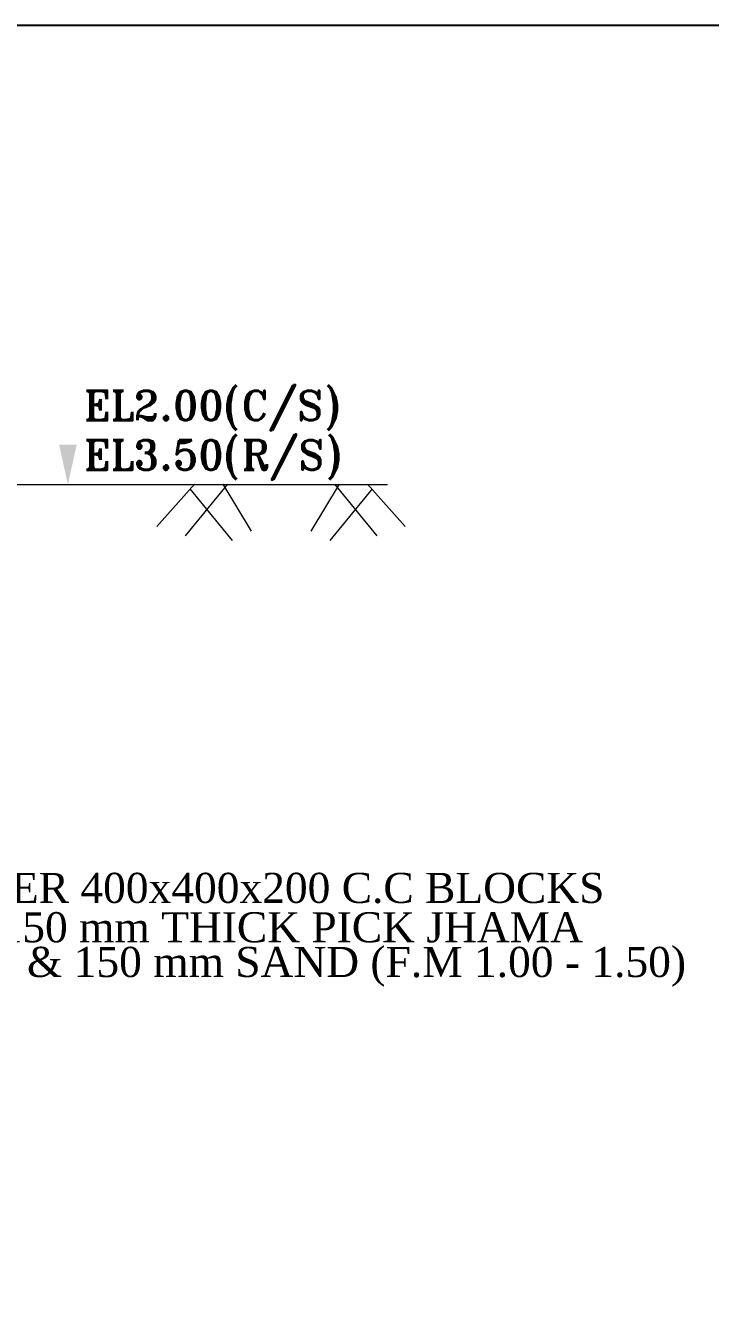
# Model space of a CAD drawing. Extents: x -298162 to 1078160, y -513173 to -216568.
# Drawn here: x 595994 to 600878, y -255096 to -246041 of the extents above; entities that cross this region are included whole.
import ezdxf

# ---------------------------------------------------------------- set-up
doc = ezdxf.new("R2010")
doc.units = 0
doc.header["$MEASUREMENT"] = 0
doc.layers.get('0').update_dxf_attribs({"linetype": 'CONTINUOUS'})
doc.layers.add('LINE', color=7, linetype='CONTINUOUS')
doc.layers.add('SLOPEEARTH', color=3, linetype='CONTINUOUS')
doc.styles.add('BIG', font='ROMANT.SHX')
doc.styles.get("Standard").update_dxf_attribs({"font": 'times.ttf', "height": 250})

msp = doc.modelspace()

# ---------------------------------------------------------------- linework, layer by layer
at = {"color": 0, "lineweight": 15}
for p, q in [((594527.863, -249314.361), (597444.565, -249314.361)), ((594570.674, -249314.212), (596173.206, -249314.212)), ((595582.084, -249314.361), (598575.439, -249314.361)), ((597199.42, -249311.709), (596930.647, -249613.502)), ((597434.597, -249311.709), (597132.227, -249680.568)), ((597165.823, -249345.241), (597468.193, -249714.1)), ((597401, -249311.709), (597602.58, -249647.035)), ((598230.938, -249311.857), (598029.358, -249647.184)), ((598466.115, -249345.39), (598163.745, -249714.249)), ((598197.342, -249311.857), (598499.712, -249680.717)), ((598432.518, -249311.857), (598701.292, -249613.651))]:
    msp.add_line(p, q, dxfattribs=at)
at = {"layer": 'LINE', "color": 0}
msp.add_lwpolyline([(577532.569, -288827.221), (638037.769, -288827.221), (638037.769, -246041.401), (577532.569, -246041.401)], close=True, dxfattribs=at)
at = {"layer": 'SLOPEEARTH', "color": 0}
msp.add_solid([(596234.413, -249030.714), (596359.859, -249030.714), (596297.136, -249314.361)], dxfattribs=at)

# ---------------------------------------------------------------- texts
at = {"color": 0, "lineweight": 15}
for s, p in [('1- LAYER 400x400x200 C.C BLOCKS', (594874.449, -252297.092)), ('OVER 150 mm THICK PICK JHAMA', (594847.113, -252577.736)), ('& 150 mm SAND (F.M 1.00 - 1.50)', (596005.42, -252825.025))]:
    msp.add_text(s, height=214.5, dxfattribs=at).set_placement(p)
at = {"color": 0, "lineweight": 15, "insert": (596412.116, -249279.236), "char_height": 211.266, "width": 2391.75273, "attachment_point": 7, "style": 'BIG'}
msp.add_mtext('EL2.00(C/S)^JEL3.50(R/S)', dxfattribs=at)

doc.saveas('drawing.dxf')
